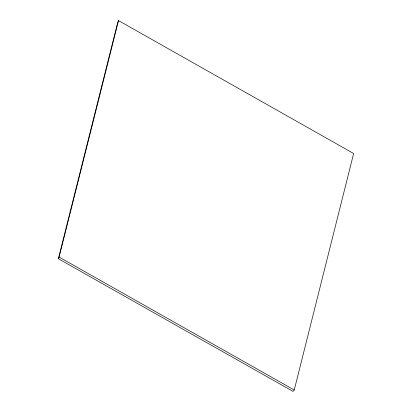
<?xml version="1.0" encoding="UTF-8"?>
<svg xmlns="http://www.w3.org/2000/svg" width="412" height="412" viewBox="0 0 412 412"><rect width="100%" height="100%" fill="white"/><g stroke="black" fill="none" stroke-linecap="round" stroke-linejoin="round"><path stroke-width="0.62" d="M58.355 258.741L117.755 22.263L118.522 20.6L353.645 153.516L294.245 389.999L293.014 391.4L58.355 258.741L59.122 257.078L118.522 20.6M59.122 257.078L294.245 389.999"/></g></svg>
